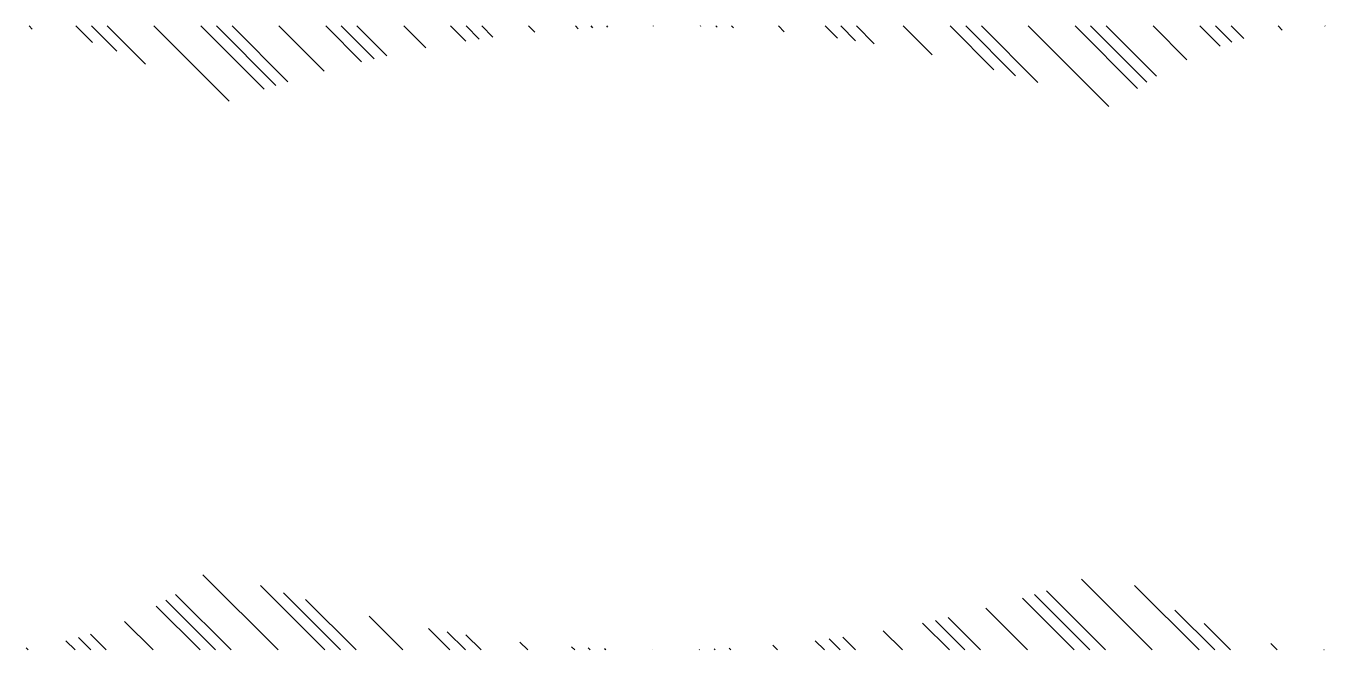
# Model space of a CAD drawing. Extents: x -55 to 73, y -33 to 52.
# Drawn here: x 52.1159 to 52.4836, y 38.2547 to 38.4313 of the extents above; entities that cross this region are included whole.
import ezdxf

# ---------------------------------------------------------------- set-up
doc = ezdxf.new("R2010")
doc.units = 0
doc.layers.get('0').update_dxf_attribs({"linetype": 'CONTINUOUS'})

# ---------------------------------------------------------------- blocks, each defined once
blk = doc.blocks.new('*X')
at = {"color": 0}
for p, q in [((27.12783, -42.25261), (27.12847, -42.25196)), ((27.30352, -42.25369), (27.30438, -42.25283)), ((27.12783, -42.26586), (27.13043, -42.26326)), ((27.12783, -42.27028), (27.13133, -42.26678)), ((27.2997, -42.27077), (27.30438, -42.26609)), ((27.12783, -42.2747), (27.13233, -42.2702)), ((27.29723, -42.27766), (27.30438, -42.27051)), ((27.29354, -42.28576), (27.30438, -42.27493)), ((27.12783, -42.28796), (27.1359, -42.27988)), ((27.12783, -42.30122), (27.14027, -42.28878)), ((27.28308, -42.30948), (27.30438, -42.28819)), ((27.12783, -42.30564), (27.14188, -42.29159)), ((27.12783, -42.31006), (27.14357, -42.29431)), ((27.28646, -42.31936), (27.30438, -42.30145)), ((27.12783, -42.32332), (27.14908, -42.30206)), ((27.28754, -42.3227), (27.30438, -42.30586)), ((27.28859, -42.32608), (27.30438, -42.31028)), ((27.12783, -42.33657), (27.14608, -42.31832)), ((27.29156, -42.33636), (27.30438, -42.32354)), ((27.12783, -42.34099), (27.14401, -42.32481)), ((27.12783, -42.34541), (27.14212, -42.33112)), ((27.29427, -42.34691), (27.30438, -42.3368)), ((27.29511, -42.35048), (27.30438, -42.34122)), ((27.29593, -42.35409), (27.30438, -42.34564)), ((27.12783, -42.35867), (27.13742, -42.34908)), ((27.29817, -42.36511), (27.30438, -42.3589)), ((27.12783, -42.37193), (27.1339, -42.36586)), ((27.12783, -42.37635), (27.13294, -42.37123)), ((27.30011, -42.37643), (27.30438, -42.37216)), ((27.12783, -42.38077), (27.13209, -42.37651)), ((27.30068, -42.38027), (27.30438, -42.37658)), ((27.30122, -42.38415), (27.30438, -42.38099)), ((27.12783, -42.39403), (27.13005, -42.3918)), ((27.3026, -42.39603), (27.30438, -42.39425)), ((27.12783, -42.40729), (27.12873, -42.40638)), ((27.30361, -42.40828), (27.30438, -42.40751)), ((27.12783, -42.4117), (27.12843, -42.41111)), ((27.30386, -42.41245), (27.30438, -42.41193)), ((27.12783, -42.41612), (27.12819, -42.41576)), ((27.30406, -42.41667), (27.30438, -42.41635)), ((27.12783, -42.42938), (27.12784, -42.42937)), ((27.30437, -42.42962), (27.30438, -42.42961)), ((27.12783, -42.44264), (27.12798, -42.44249)), ((27.30421, -42.44304), (27.30438, -42.44287)), ((27.12783, -42.44706), (27.12813, -42.44676)), ((27.30404, -42.44763), (27.30438, -42.44729)), ((27.12783, -42.45148), (27.12833, -42.45098)), ((27.30381, -42.45228), (27.30438, -42.45171)), ((27.12783, -42.46474), (27.12919, -42.46337)), ((27.30271, -42.46663), (27.30438, -42.46496)), ((27.12783, -42.478), (27.13044, -42.47538)), ((27.30095, -42.48165), (27.30438, -42.47822)), ((27.12783, -42.48242), (27.13094, -42.47931)), ((27.12783, -42.48683), (27.13147, -42.48319)), ((27.3002, -42.48682), (27.30438, -42.48264)), ((27.29935, -42.49209), (27.30438, -42.48706)), ((27.12783, -42.50009), (27.13329, -42.49463)), ((27.2962, -42.5085), (27.30438, -42.50032)), ((27.12783, -42.51335), (27.13542, -42.50575)), ((27.12783, -42.51777), (27.1362, -42.5094)), ((27.12783, -42.52219), (27.13701, -42.51301)), ((27.29196, -42.52599), (27.30438, -42.51358)), ((27.29026, -42.53211), (27.30438, -42.518)), ((27.12783, -42.53545), (27.13962, -42.52365)), ((27.28839, -42.5384), (27.30438, -42.52242)), ((27.12783, -42.54871), (27.1425, -42.53403)), ((27.28158, -42.55848), (27.30438, -42.53567)), ((27.12783, -42.55313), (27.14352, -42.53744)), ((27.12783, -42.55755), (27.14456, -42.54081)), ((27.12783, -42.5708), (27.14786, -42.55077)), ((27.28669, -42.56662), (27.30438, -42.54893)), ((27.28846, -42.56927), (27.30438, -42.55335)), ((27.29016, -42.57199), (27.30438, -42.55777)), ((27.12783, -42.58406), (27.14608, -42.56581)), ((27.29479, -42.58062), (27.30438, -42.57103)), ((27.12783, -42.58848), (27.13913, -42.57718)), ((27.29867, -42.59), (27.30438, -42.58429)), ((27.12783, -42.5929), (27.13528, -42.58545)), ((27.29978, -42.59331), (27.30438, -42.58871)), ((27.30079, -42.59672), (27.30438, -42.59313)), ((27.12783, -42.60616), (27.12963, -42.60436)), ((27.30315, -42.60761), (27.30438, -42.60639)), ((27.12783, -42.61942), (27.1279, -42.61934)), ((27.30432, -42.6197), (27.30438, -42.61964))]:
    blk.add_line(p, q, dxfattribs=at)
blk = doc.blocks.new('GBUS')
at = {"color": 0, "rotation": 180}
blk.add_blockref('*X', (3.15018, -34.47519), dxfattribs=at)

msp = doc.modelspace()

# ---------------------------------------------------------------- block references
at = {"color": 0, "rotation": 270}
msp.add_blockref('GBUS', (44.33909, 14.27706), dxfattribs=at)

doc.saveas('drawing.dxf')
